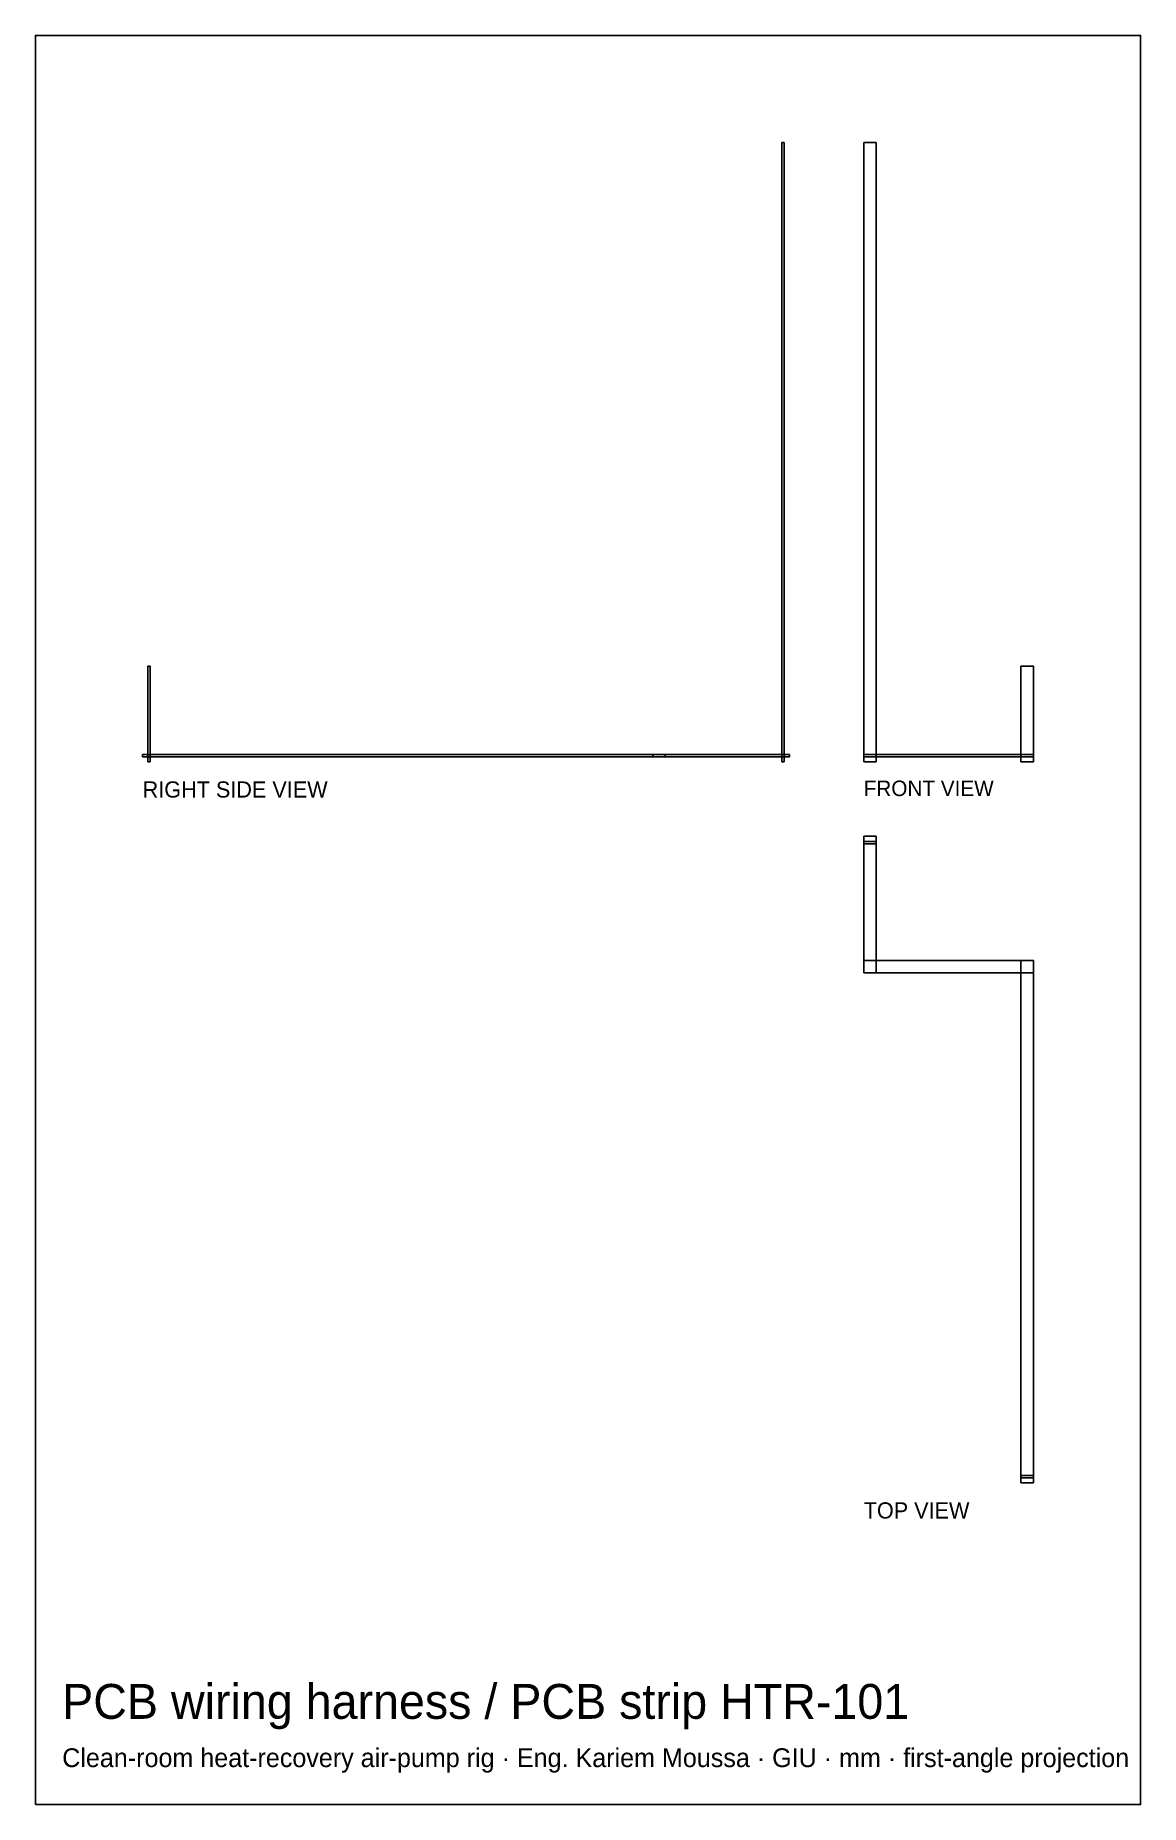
# Model space of a CAD drawing. Header units: millimetres. Extents: x -595 to -110, y -453 to 324.
import ezdxf

# ---------------------------------------------------------------- set-up
doc = ezdxf.new("R2010")
doc.units = ezdxf.units.MM
for name, color, linetype in [('BORDER', 7, 'Continuous'), ('HIDDEN', 8, 'Continuous'), ('TEXT', 5, 'Continuous'), ('VISIBLE', 7, 'Continuous')]:
    doc.layers.add(name, color=color, linetype=linetype)

msp = doc.modelspace()

# ---------------------------------------------------------------- linework, layer by layer
at = {"layer": 'BORDER'}
msp.add_lwpolyline([(-595.089584, -453.219152), (-109.755216, -453.219152), (-109.755216, 323.844784), (-595.089584, 323.844784)], close=True, dxfattribs=at)
at = {"layer": 'HIDDEN'}
for points in [[(-266.2448, 276.75), (-267.2448, 276.75)], [(-267.2448, 4.71), (-267.2448, 276.75)], [(-266.2448, 4.71), (-266.2448, 276.75)], [(-231.35, 276.75), (-225.85, 276.75)], [(-231.35, 4.71), (-231.35, 276.75)], [(-225.85, 4.71), (-225.85, 276.75)], [(-544.7448, 46.83), (-545.7448, 46.83)], [(-545.7448, 4.71), (-545.7448, 46.83)], [(-544.7448, 4.71), (-544.7448, 46.83)], [(-162.35, 46.83), (-156.85, 46.83)], [(-162.35, 4.71), (-162.35, 46.83)], [(-156.85, 4.71), (-156.85, 46.83)], [(-318.4948, 7.96), (-547.9948, 7.96)], [(-547.9948, 6.96), (-547.9948, 7.96)], [(-318.4948, 7.96), (-323.9948, 7.96)], [(-323.9948, 6.96), (-323.9948, 7.96)], [(-263.9948, 7.96), (-323.9948, 7.96)], [(-323.9948, 6.96), (-323.9948, 7.96)], [(-318.4948, 7.96), (-323.9948, 7.96)], [(-323.9948, 6.96), (-323.9948, 7.96)], [(-318.4948, 6.96), (-318.4948, 7.96)], [(-318.4948, 6.96), (-318.4948, 7.96)], [(-263.9948, 6.96), (-263.9948, 7.96)], [(-231.35, 7.96), (-225.85, 7.96)], [(-231.35, 6.96), (-231.35, 7.96)], [(-231.35, 7.96), (-156.85, 7.96)], [(-231.35, 6.96), (-231.35, 7.96)], [(-225.85, 6.96), (-225.85, 7.96)], [(-225.85, 6.96), (-225.85, 7.96)], [(-162.35, 7.96), (-156.85, 7.96)], [(-162.35, 7.96), (-156.85, 7.96)], [(-162.35, 6.96), (-162.35, 7.96)], [(-156.85, 6.96), (-156.85, 7.96)], [(-156.85, 6.96), (-156.85, 7.96)], [(-156.85, 6.96), (-156.85, 7.96)], [(-318.4948, 6.96), (-547.9948, 6.96)], [(-544.7448, 4.71), (-545.7448, 4.71)], [(-318.4948, 6.96), (-323.9948, 6.96)], [(-263.9948, 6.96), (-323.9948, 6.96)], [(-318.4948, 6.96), (-323.9948, 6.96)], [(-266.2448, 4.71), (-267.2448, 4.71)], [(-231.35, 6.96), (-225.85, 6.96)], [(-231.35, 6.96), (-156.85, 6.96)], [(-231.35, 4.71), (-225.85, 4.71)], [(-162.35, 6.96), (-156.85, 6.96)], [(-162.35, 6.96), (-156.85, 6.96)], [(-162.35, 4.71), (-156.85, 4.71)], [(-231.35, -27.9348), (-225.85, -27.9348)], [(-231.35, -27.9348), (-231.35, -87.9348)], [(-231.35, -30.1848), (-225.85, -30.1848)], [(-231.35, -30.1848), (-231.35, -31.1848)], [(-225.85, -27.9348), (-225.85, -87.9348)], [(-225.85, -30.1848), (-225.85, -31.1848)], [(-231.35, -31.1848), (-225.85, -31.1848)], [(-231.35, -82.4348), (-156.85, -82.4348)], [(-231.35, -82.4348), (-231.35, -87.9348)], [(-162.35, -82.4348), (-156.85, -82.4348)], [(-162.35, -82.4348), (-162.35, -311.9348)], [(-156.85, -82.4348), (-156.85, -87.9348)], [(-156.85, -82.4348), (-156.85, -311.9348)], [(-231.35, -87.9348), (-225.85, -87.9348)], [(-231.35, -87.9348), (-156.85, -87.9348)], [(-162.35, -308.6848), (-156.85, -308.6848)], [(-162.35, -308.6848), (-162.35, -309.6848)], [(-162.35, -309.6848), (-156.85, -309.6848)], [(-156.85, -308.6848), (-156.85, -309.6848)], [(-162.35, -311.9348), (-156.85, -311.9348)]]:
    msp.add_lwpolyline(points, dxfattribs=at)
at = {"layer": 'VISIBLE'}
for points in [[(-266.2448, 276.75), (-267.2448, 276.75)], [(-267.2448, 4.71), (-267.2448, 276.75)], [(-266.2448, 4.71), (-266.2448, 276.75)], [(-231.35, 276.75), (-225.85, 276.75)], [(-231.35, 4.71), (-231.35, 276.75)], [(-225.85, 7.96), (-225.85, 276.75)], [(-544.7448, 46.83), (-545.7448, 46.83)], [(-545.7448, 4.71), (-545.7448, 46.83)], [(-544.7448, 4.71), (-544.7448, 46.83)], [(-162.35, 46.83), (-156.85, 46.83)], [(-162.35, 4.71), (-162.35, 46.83)], [(-156.85, 4.71), (-156.85, 46.83)], [(-318.4948, 7.96), (-547.9948, 7.96)], [(-547.9948, 6.96), (-547.9948, 7.96)], [(-318.4948, 7.96), (-323.9948, 7.96)], [(-323.9948, 6.96), (-323.9948, 7.96)], [(-263.9948, 7.96), (-318.4948, 7.96)], [(-318.4948, 6.96), (-318.4948, 7.96)], [(-318.4948, 6.96), (-318.4948, 7.96)], [(-263.9948, 6.96), (-263.9948, 7.96)], [(-231.35, 7.96), (-225.85, 7.96)], [(-231.35, 6.96), (-231.35, 7.96)], [(-231.35, 7.96), (-162.35, 7.96)], [(-231.35, 6.96), (-231.35, 7.96)], [(-225.85, 6.96), (-225.85, 7.96)], [(-162.35, 7.96), (-156.85, 7.96)], [(-162.35, 6.96), (-162.35, 7.96)], [(-156.85, 6.96), (-156.85, 7.96)], [(-318.4948, 6.96), (-547.9948, 6.96)], [(-544.7448, 4.71), (-545.7448, 4.71)], [(-318.4948, 6.96), (-323.9948, 6.96)], [(-263.9948, 6.96), (-318.4948, 6.96)], [(-266.2448, 4.71), (-267.2448, 4.71)], [(-231.35, 6.96), (-225.85, 6.96)], [(-231.35, 6.96), (-162.35, 6.96)], [(-231.35, 4.71), (-225.85, 4.71)], [(-225.85, 4.71), (-225.85, 6.96)], [(-162.35, 6.96), (-156.85, 6.96)], [(-162.35, 4.71), (-156.85, 4.71)], [(-231.35, -27.9348), (-225.85, -27.9348)], [(-231.35, -27.9348), (-231.35, -87.9348)], [(-231.35, -30.1848), (-225.85, -30.1848)], [(-231.35, -30.1848), (-231.35, -31.1848)], [(-225.85, -27.9348), (-225.85, -87.9348)], [(-225.85, -30.1848), (-225.85, -31.1848)], [(-231.35, -31.1848), (-225.85, -31.1848)], [(-231.35, -82.4348), (-156.85, -82.4348)], [(-231.35, -82.4348), (-231.35, -87.9348)], [(-162.35, -82.4348), (-156.85, -82.4348)], [(-162.35, -82.4348), (-162.35, -311.9348)], [(-156.85, -82.4348), (-156.85, -87.9348)], [(-156.85, -82.4348), (-156.85, -311.9348)], [(-231.35, -87.9348), (-225.85, -87.9348)], [(-231.35, -87.9348), (-156.85, -87.9348)], [(-162.35, -308.6848), (-156.85, -308.6848)], [(-162.35, -308.6848), (-162.35, -309.6848)], [(-162.35, -309.6848), (-156.85, -309.6848)], [(-156.85, -308.6848), (-156.85, -309.6848)], [(-162.35, -311.9348), (-156.85, -311.9348)]]:
    msp.add_lwpolyline(points, dxfattribs=at)

# ---------------------------------------------------------------- texts
at = {"layer": 'TEXT'}
for s, height, p in [('RIGHT SIDE VIEW', 7.1, (-547.9948, -10.91)), ('FRONT VIEW', 6.801, (-231.35, -10.2522)), ('TOP VIEW', 7.1, (-231.35, -327.5548)), ('PCB wiring harness / PCB strip HTR-101', 15.3058048, (-583.315888, -415.543325)), ('Clean-room heat-recovery air-pump rig · Eng. Kariem Moussa · GIU · mm · first-angle projection', 8.2415872, (-583.315888, -436.735978))]:
    msp.add_text(s, height=height, dxfattribs=at).set_placement(p)

doc.saveas('drawing.dxf')
